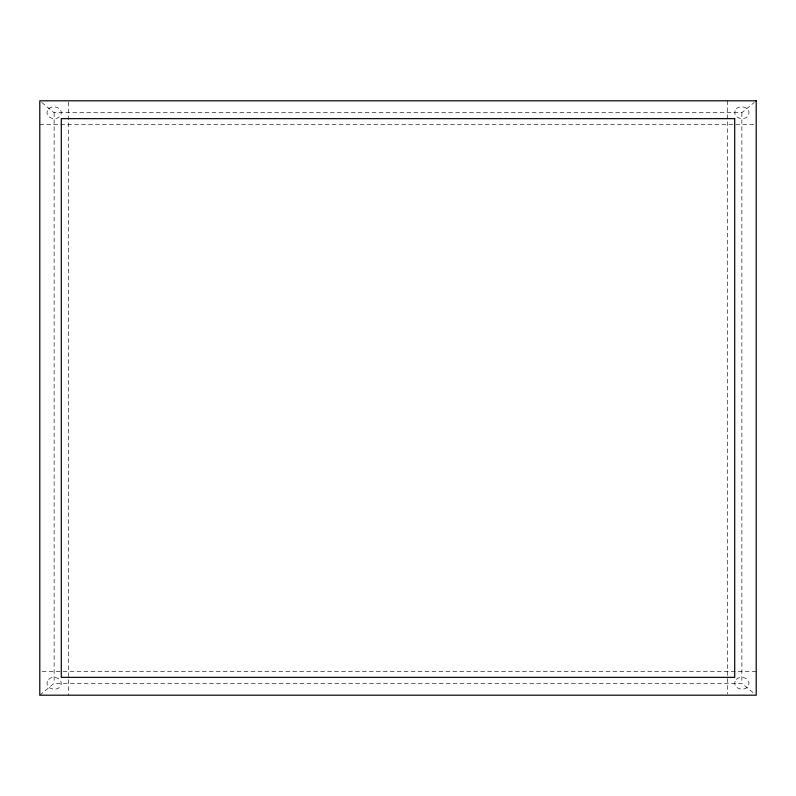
<?xml version="1.0" encoding="UTF-8"?>
<svg xmlns="http://www.w3.org/2000/svg" width="796" height="796" viewBox="0 0 796 796"><rect width="100%" height="100%" fill="white"/><g stroke="black" fill="none" stroke-linecap="round" stroke-linejoin="round"><path stroke-width="0.6" stroke-dasharray="3.98 2.98" d="M39.8 695.187L54.128 683.296L741.872 683.296L754.29 693.595M41.71 102.405L54.128 112.704L741.872 112.704L754.29 102.405M39.8 124.594L756.2 124.594M42.188 671.406L756.2 671.406M741.872 112.704L741.872 683.296M727.544 100.813L727.544 693.993M68.456 102.007L68.456 695.187M54.128 112.704L54.128 683.296M47.382 110.694C44.666 118.554 58.018 121.698 60.874 114.714C63.59 106.853 50.238 103.719 47.382 110.694M47.382 681.286C44.666 689.147 58.018 692.281 60.874 685.306C63.59 677.446 50.238 674.302 47.382 681.286M735.126 110.694C732.41 118.554 745.762 121.698 748.618 114.714C751.334 106.853 737.982 103.719 735.126 110.694M735.126 681.286C732.41 689.147 745.762 692.281 748.618 685.306C751.334 677.446 737.982 674.302 735.126 681.286"/><path stroke-width="1.19" d="M756.2 100.813L39.8 100.813L39.8 695.187L756.2 695.187L756.2 100.813M734.708 118.644L61.292 118.644L61.292 677.356L734.708 677.356L734.708 118.644"/></g></svg>
